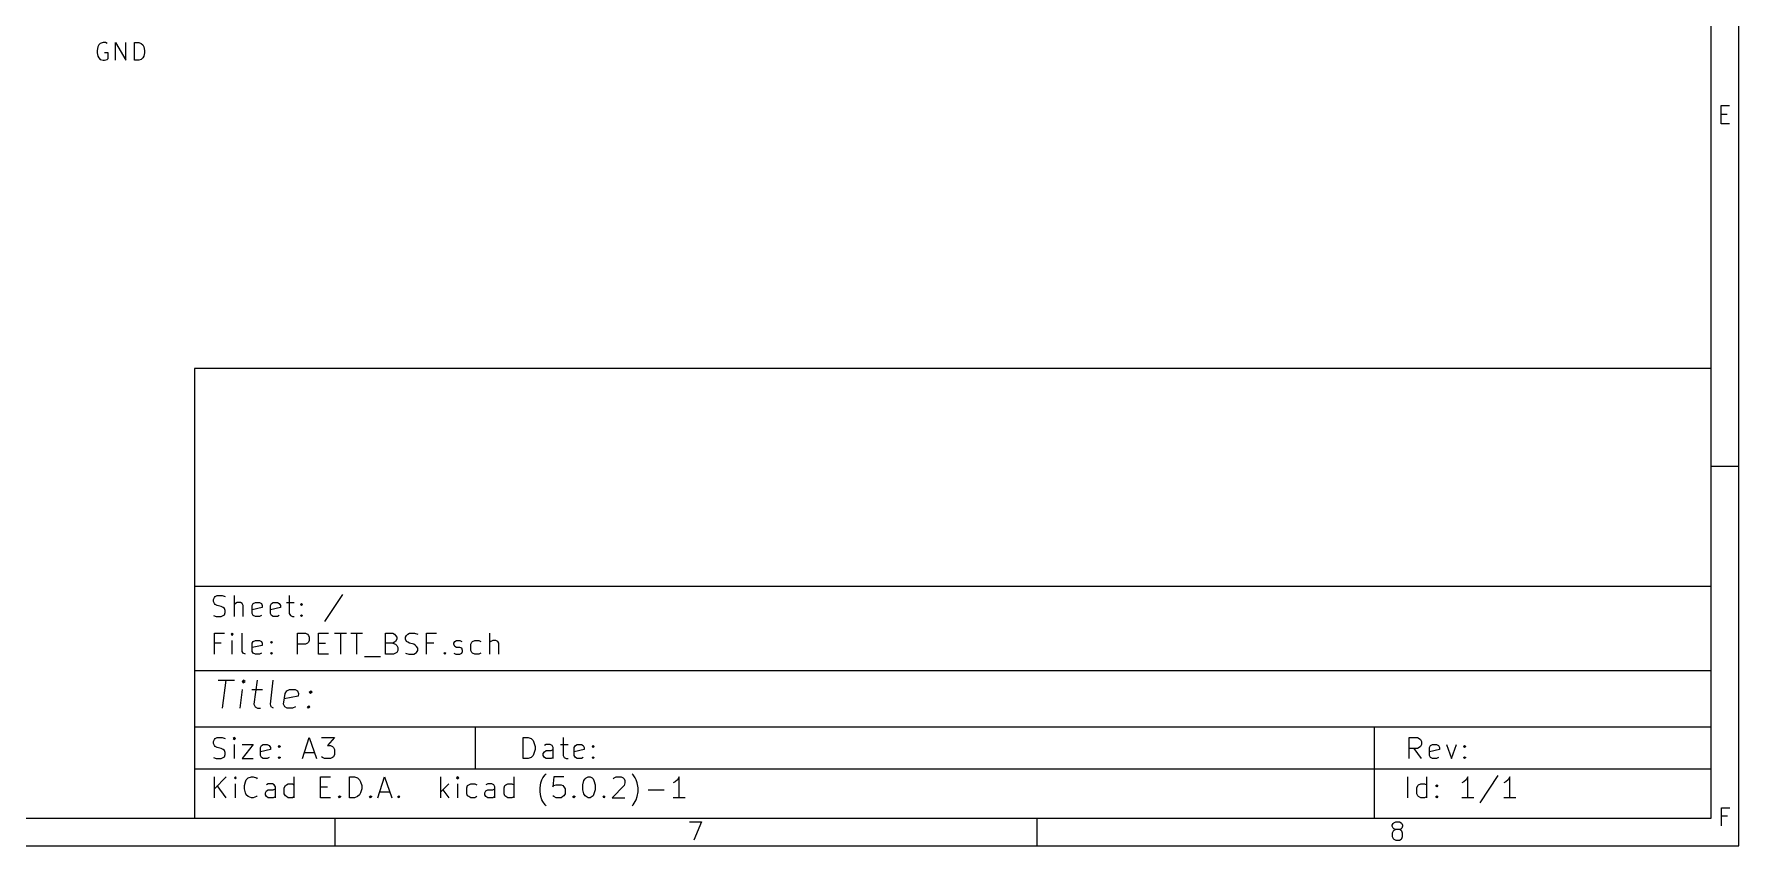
# Model space of a CAD drawing. Extents: x 10 to 410, y -287 to -10.
# Drawn here: x 288.6 to 410, y -287 to -229.2 of the extents above; entities that cross this region are included whole.
import ezdxf

# ---------------------------------------------------------------- set-up
doc = ezdxf.new("R2010")
doc.units = 0
doc.header["$MEASUREMENT"] = 0
doc.layers.add('CYAN2', color=4, linetype='CONTINUOUS')
doc.layers.add('RED2', color=1, linetype='CONTINUOUS')

msp = doc.modelspace()

# ---------------------------------------------------------------- linework, layer by layer
at = {"layer": 'CYAN2', "linetype": 'CONTINUOUS'}
for p, q in [((293.116, -230.099), (293.065, -230.353)), ((293.065, -230.353), (293.065, -230.53)), ((293.065, -230.53), (293.116, -230.759)), ((293.192, -229.972), (293.116, -230.099)), ((293.294, -229.87), (293.192, -229.972)), ((293.497, -229.794), (293.294, -229.87)), ((293.675, -229.794), (293.497, -229.794)), ((293.853, -230.53), (293.599, -230.53)), ((293.776, -229.87), (293.675, -229.794)), ((293.853, -230.937), (293.853, -230.53)), ((294.386, -231.064), (294.386, -229.794)), ((294.386, -229.794), (295.123, -231.064)), ((295.123, -231.064), (295.123, -229.794)), ((295.732, -231.064), (295.732, -229.794)), ((295.732, -229.794), (296.037, -229.794)), ((296.037, -229.794), (296.215, -229.87)), ((296.215, -229.87), (296.316, -229.972)), ((296.316, -229.972), (296.393, -230.099)), ((296.393, -230.099), (296.443, -230.353)), ((296.443, -230.53), (296.393, -230.759)), ((296.443, -230.353), (296.443, -230.53)), ((293.116, -230.759), (293.192, -230.886)), ((293.192, -230.886), (293.294, -231.013)), ((293.294, -231.013), (293.497, -231.064)), ((293.497, -231.064), (293.599, -231.064)), ((293.599, -231.064), (293.776, -231.013)), ((293.776, -231.013), (293.853, -230.937)), ((296.037, -231.064), (295.732, -231.064)), ((296.215, -231.013), (296.037, -231.064)), ((296.316, -230.886), (296.215, -231.013)), ((296.393, -230.759), (296.316, -230.886))]:
    msp.add_line(p, q, dxfattribs=at)
at = {"layer": 'RED2', "linetype": 'CONTINUOUS'}
for p, q in [((409.981, -286.995), (409.981, -10.0076)), ((408, -285.013), (408, -11.9888)), ((408.711, -235.585), (408.711, -234.29)), ((408.711, -234.29), (409.321, -234.29)), ((408.711, -234.899), (409.143, -234.899)), ((409.321, -235.585), (408.711, -235.585)), ((299.999, -253.009), (299.999, -285.013)), ((408, -253.009), (299.999, -253.009)), ((408, -285.013), (408, -253.009)), ((409.981, -259.994), (408, -259.994)), ((299.999, -268.503), (408, -268.503)), ((301.346, -269.443), (301.422, -269.316)), ((301.346, -269.596), (301.346, -269.443)), ((301.422, -269.316), (301.473, -269.24)), ((301.473, -269.24), (301.625, -269.164)), ((301.625, -269.164), (301.981, -269.164)), ((301.981, -269.164), (302.184, -269.24)), ((302.844, -270.662), (302.844, -269.164)), ((306.756, -269.164), (306.756, -270.459)), ((310.54, -269.088), (309.27, -271.018)), ((301.422, -269.748), (301.346, -269.596)), ((301.346, -270.586), (301.549, -270.662)), ((301.473, -269.799), (301.422, -269.748)), ((301.625, -269.875), (301.473, -269.799)), ((301.549, -270.662), (301.904, -270.662)), ((301.904, -269.951), (301.625, -269.875)), ((302.057, -270.027), (301.904, -269.951)), ((301.904, -270.662), (302.057, -270.586)), ((302.133, -270.104), (302.057, -270.027)), ((302.057, -270.586), (302.133, -270.535)), ((302.184, -270.231), (302.133, -270.104)), ((302.133, -270.535), (302.184, -270.383)), ((302.184, -270.383), (302.184, -270.231)), ((302.92, -269.748), (302.844, -269.799)), ((303.047, -269.672), (302.92, -269.748)), ((303.276, -269.672), (303.047, -269.672)), ((303.403, -269.748), (303.276, -269.672)), ((303.479, -269.875), (303.403, -269.748)), ((303.479, -270.662), (303.479, -269.875)), ((304.114, -269.875), (304.19, -269.748)), ((304.114, -270.459), (304.114, -269.875)), ((304.825, -270.027), (304.114, -270.18)), ((304.19, -270.586), (304.114, -270.459)), ((304.19, -269.748), (304.343, -269.672)), ((304.343, -270.662), (304.19, -270.586)), ((304.343, -269.672), (304.622, -269.672)), ((304.622, -270.662), (304.343, -270.662)), ((304.622, -269.672), (304.775, -269.748)), ((304.775, -270.586), (304.622, -270.662)), ((304.775, -269.748), (304.825, -269.875)), ((304.825, -269.875), (304.825, -270.027)), ((305.41, -269.875), (305.486, -269.748)), ((305.41, -270.459), (305.41, -269.875)), ((306.121, -270.027), (305.41, -270.18)), ((305.486, -270.586), (305.41, -270.459)), ((305.486, -269.748), (305.613, -269.672)), ((305.613, -270.662), (305.486, -270.586)), ((305.613, -269.672), (305.918, -269.672)), ((305.918, -270.662), (305.613, -270.662)), ((305.918, -269.672), (306.045, -269.748)), ((306.045, -270.586), (305.918, -270.662)), ((306.045, -269.748), (306.121, -269.875)), ((306.121, -269.875), (306.121, -270.027)), ((306.553, -269.672), (307.111, -269.672)), ((306.756, -270.459), (306.832, -270.586)), ((306.832, -270.586), (306.984, -270.662)), ((306.984, -270.662), (307.111, -270.662)), ((307.543, -269.799), (307.619, -269.748)), ((307.619, -269.875), (307.543, -269.799)), ((307.543, -270.586), (307.619, -270.535)), ((307.619, -270.662), (307.543, -270.586)), ((307.619, -269.748), (307.696, -269.799)), ((307.619, -269.748), (307.619, -269.875)), ((307.696, -269.799), (307.619, -269.875)), ((307.619, -270.535), (307.696, -270.586)), ((307.619, -270.535), (307.619, -270.662)), ((307.696, -270.586), (307.619, -270.662)), ((301.422, -273.355), (301.422, -271.856)), ((301.422, -271.856), (302.133, -271.856)), ((302.692, -271.856), (302.616, -271.932)), ((302.616, -271.932), (302.692, -272.009)), ((302.768, -271.932), (302.692, -271.856)), ((302.692, -271.856), (302.692, -272.009)), ((302.692, -272.009), (302.768, -271.932)), ((303.403, -273.152), (303.403, -271.856)), ((307.34, -273.355), (307.34, -271.856)), ((307.34, -271.856), (307.899, -271.856)), ((307.899, -271.856), (308.051, -271.932)), ((308.051, -271.932), (308.127, -272.009)), ((308.839, -273.355), (308.839, -271.856)), ((308.839, -271.856), (309.55, -271.856)), ((309.982, -271.856), (310.82, -271.856)), ((310.413, -273.355), (310.413, -271.856)), ((311.125, -271.856), (311.963, -271.856)), ((311.556, -273.355), (311.556, -271.856)), ((313.614, -273.355), (313.614, -271.856)), ((313.614, -271.856), (314.122, -271.856)), ((314.122, -271.856), (314.249, -271.932)), ((314.249, -271.932), (314.325, -272.009)), ((315.112, -272.009), (315.189, -271.932)), ((315.189, -271.932), (315.316, -271.856)), ((315.316, -271.856), (315.671, -271.856)), ((315.671, -271.856), (315.9, -271.932)), ((316.535, -273.355), (316.535, -271.856)), ((316.535, -271.856), (317.246, -271.856)), ((321.031, -273.355), (321.031, -271.856)), ((301.904, -272.567), (301.422, -272.567)), ((302.692, -273.355), (302.692, -272.364)), ((304.114, -272.567), (304.19, -272.44)), ((304.114, -273.152), (304.114, -272.567)), ((304.825, -272.72), (304.114, -272.872)), ((304.19, -272.44), (304.343, -272.364)), ((304.343, -272.364), (304.622, -272.364)), ((304.622, -272.364), (304.775, -272.44)), ((304.775, -272.44), (304.825, -272.567)), ((304.825, -272.567), (304.825, -272.72)), ((305.41, -272.491), (305.486, -272.44)), ((305.486, -272.567), (305.41, -272.491)), ((305.486, -272.44), (305.562, -272.491)), ((305.486, -272.44), (305.486, -272.567)), ((305.562, -272.491), (305.486, -272.567)), ((307.899, -272.644), (307.34, -272.644)), ((308.051, -272.567), (307.899, -272.644)), ((308.127, -272.491), (308.051, -272.567)), ((308.127, -272.009), (308.178, -272.136)), ((308.178, -272.364), (308.127, -272.491)), ((308.178, -272.136), (308.178, -272.364)), ((308.839, -272.567), (309.321, -272.567)), ((314.122, -272.567), (313.614, -272.567)), ((314.249, -272.491), (314.122, -272.567)), ((314.122, -272.567), (314.325, -272.644)), ((314.325, -272.44), (314.249, -272.491)), ((314.325, -272.009), (314.401, -272.136)), ((314.401, -272.288), (314.325, -272.44)), ((314.325, -272.644), (314.401, -272.72)), ((314.401, -272.136), (314.401, -272.288)), ((314.401, -272.72), (314.477, -272.872)), ((314.477, -273.075), (314.401, -273.228)), ((314.477, -272.872), (314.477, -273.075)), ((315.036, -272.136), (315.112, -272.009)), ((315.036, -272.288), (315.036, -272.136)), ((315.112, -272.44), (315.036, -272.288)), ((315.189, -272.491), (315.112, -272.44)), ((315.316, -272.567), (315.189, -272.491)), ((315.62, -272.644), (315.316, -272.567)), ((315.747, -272.72), (315.62, -272.644)), ((315.824, -272.796), (315.747, -272.72)), ((315.9, -272.923), (315.824, -272.796)), ((315.824, -273.228), (315.9, -273.075)), ((315.9, -273.075), (315.9, -272.923)), ((317.043, -272.567), (316.535, -272.567)), ((318.465, -272.567), (318.541, -272.44)), ((318.465, -272.644), (318.465, -272.567)), ((318.541, -272.796), (318.465, -272.644)), ((318.541, -272.44), (318.668, -272.364)), ((318.668, -272.872), (318.541, -272.796)), ((318.668, -272.364), (318.897, -272.364)), ((318.897, -272.872), (318.668, -272.872)), ((318.897, -272.364), (319.049, -272.44)), ((319.049, -272.923), (318.897, -272.872)), ((319.1, -273.075), (319.049, -272.923)), ((319.1, -273.152), (319.1, -273.075)), ((319.684, -272.644), (319.761, -272.491)), ((319.684, -273.075), (319.684, -272.644)), ((319.761, -273.228), (319.684, -273.075)), ((319.761, -272.491), (319.811, -272.44)), ((319.811, -272.44), (319.964, -272.364)), ((319.964, -272.364), (320.243, -272.364)), ((320.243, -272.364), (320.396, -272.44)), ((321.107, -272.44), (321.031, -272.491)), ((321.259, -272.364), (321.107, -272.44)), ((321.462, -272.364), (321.259, -272.364)), ((321.615, -272.44), (321.462, -272.364)), ((321.666, -272.567), (321.615, -272.44)), ((321.666, -273.355), (321.666, -272.567)), ((303.479, -273.279), (303.403, -273.152)), ((303.632, -273.355), (303.479, -273.279)), ((304.19, -273.279), (304.114, -273.152)), ((304.343, -273.355), (304.19, -273.279)), ((304.622, -273.355), (304.343, -273.355)), ((304.775, -273.279), (304.622, -273.355)), ((305.41, -273.279), (305.486, -273.228)), ((305.486, -273.355), (305.41, -273.279)), ((305.486, -273.228), (305.562, -273.279)), ((305.486, -273.228), (305.486, -273.355)), ((305.562, -273.279), (305.486, -273.355)), ((309.55, -273.355), (308.839, -273.355)), ((312.115, -273.507), (313.258, -273.507)), ((314.173, -273.355), (313.614, -273.355)), ((314.325, -273.279), (314.173, -273.355)), ((314.401, -273.228), (314.325, -273.279)), ((315.036, -273.279), (315.265, -273.355)), ((315.265, -273.355), (315.62, -273.355)), ((315.62, -273.355), (315.747, -273.279)), ((315.747, -273.279), (315.824, -273.228)), ((317.754, -273.279), (317.83, -273.228)), ((317.83, -273.355), (317.754, -273.279)), ((317.83, -273.228), (317.906, -273.279)), ((317.83, -273.228), (317.83, -273.355)), ((317.906, -273.279), (317.83, -273.355)), ((318.465, -273.279), (318.618, -273.355)), ((318.618, -273.355), (318.897, -273.355)), ((318.897, -273.355), (319.049, -273.279)), ((319.049, -273.279), (319.1, -273.152)), ((319.811, -273.279), (319.761, -273.228)), ((319.964, -273.355), (319.811, -273.279)), ((320.243, -273.355), (319.964, -273.355)), ((320.396, -273.279), (320.243, -273.355)), ((299.999, -274.498), (408, -274.498)), ((301.701, -275.184), (302.844, -275.184)), ((302.006, -277.19), (302.26, -275.184)), ((303.505, -275.184), (303.403, -275.285)), ((303.403, -275.285), (303.479, -275.387)), ((303.505, -275.184), (303.479, -275.387)), ((303.479, -275.387), (303.606, -275.285)), ((303.606, -275.285), (303.505, -275.184)), ((304.47, -275.184), (304.241, -276.911)), ((305.41, -276.911), (305.613, -275.184)), ((303.251, -277.19), (303.428, -275.869)), ((304.089, -275.869), (304.851, -275.869)), ((306.349, -276.911), (306.451, -276.149)), ((307.391, -276.327), (306.4, -276.53)), ((306.451, -276.149), (306.578, -275.946)), ((306.578, -275.946), (306.781, -275.869)), ((306.781, -275.869), (307.162, -275.869)), ((307.162, -275.869), (307.34, -275.946)), ((307.34, -275.946), (307.416, -276.149)), ((307.416, -276.149), (307.391, -276.327)), ((308.178, -276.047), (308.28, -275.946)), ((308.254, -276.149), (308.178, -276.047)), ((308.28, -275.946), (308.254, -276.149)), ((308.381, -276.047), (308.254, -276.149)), ((308.28, -275.946), (308.381, -276.047)), ((304.241, -276.911), (304.317, -277.089)), ((304.317, -277.089), (304.495, -277.19)), ((304.495, -277.19), (304.698, -277.19)), ((305.46, -277.089), (305.41, -276.911)), ((305.638, -277.19), (305.46, -277.089)), ((306.426, -277.089), (306.349, -276.911)), ((306.603, -277.19), (306.426, -277.089)), ((306.984, -277.19), (306.603, -277.19)), ((307.188, -277.089), (306.984, -277.19)), ((308.051, -277.089), (308.153, -277.012)), ((308.127, -277.19), (308.051, -277.089)), ((308.153, -277.012), (308.127, -277.19)), ((308.229, -277.089), (308.127, -277.19)), ((308.153, -277.012), (308.229, -277.089)), ((299.999, -278.511), (408, -278.511)), ((319.989, -278.511), (319.989, -281.508)), ((383.997, -278.511), (383.997, -285.013)), ((301.346, -279.552), (301.422, -279.425)), ((301.346, -279.705), (301.346, -279.552)), ((301.422, -279.857), (301.346, -279.705)), ((301.422, -279.425), (301.473, -279.349)), ((301.473, -279.908), (301.422, -279.857)), ((301.473, -279.349), (301.625, -279.273)), ((301.625, -279.984), (301.473, -279.908)), ((301.625, -279.273), (301.981, -279.273)), ((301.904, -280.06), (301.625, -279.984)), ((302.057, -280.137), (301.904, -280.06)), ((301.981, -279.273), (302.184, -279.349)), ((302.133, -280.213), (302.057, -280.137)), ((302.184, -280.34), (302.133, -280.213)), ((302.184, -280.492), (302.184, -280.34)), ((302.844, -279.273), (302.768, -279.349)), ((302.768, -279.349), (302.844, -279.425)), ((302.92, -279.349), (302.844, -279.273)), ((302.844, -279.273), (302.844, -279.425)), ((302.844, -279.425), (302.92, -279.349)), ((302.844, -280.772), (302.844, -279.781)), ((303.403, -279.781), (304.19, -279.781)), ((304.19, -279.781), (303.403, -280.772)), ((304.698, -279.984), (304.775, -279.857)), ((304.698, -280.568), (304.698, -279.984)), ((305.41, -280.137), (304.698, -280.289)), ((304.775, -279.857), (304.902, -279.781)), ((304.902, -279.781), (305.181, -279.781)), ((305.181, -279.781), (305.333, -279.857)), ((305.333, -279.857), (305.41, -279.984)), ((305.41, -279.984), (305.41, -280.137)), ((305.968, -279.908), (306.045, -279.857)), ((306.045, -279.984), (305.968, -279.908)), ((306.045, -279.857), (306.121, -279.908)), ((306.045, -279.857), (306.045, -279.984)), ((306.121, -279.908), (306.045, -279.984)), ((307.696, -280.772), (308.178, -279.273)), ((307.823, -280.34), (308.559, -280.34)), ((308.178, -279.273), (308.686, -280.772)), ((309.042, -279.273), (309.982, -279.273)), ((309.982, -279.273), (309.474, -279.857)), ((309.474, -279.857), (309.677, -279.857)), ((309.677, -279.857), (309.829, -279.908)), ((309.829, -279.908), (309.905, -279.984)), ((309.905, -279.984), (309.982, -280.137)), ((309.982, -280.137), (309.982, -280.492)), ((323.418, -280.772), (323.418, -279.273)), ((323.418, -279.273), (323.774, -279.273)), ((323.774, -279.273), (323.977, -279.349)), ((323.977, -279.349), (324.129, -279.502)), ((324.129, -279.502), (324.18, -279.629)), ((324.18, -280.416), (324.129, -280.568)), ((324.18, -279.629), (324.256, -279.908)), ((324.256, -280.137), (324.18, -280.416)), ((324.256, -279.908), (324.256, -280.137)), ((324.841, -280.416), (324.917, -280.289)), ((324.841, -280.568), (324.841, -280.416)), ((325.044, -279.781), (324.917, -279.857)), ((324.917, -280.289), (325.044, -280.213)), ((325.323, -279.781), (325.044, -279.781)), ((325.044, -280.213), (325.399, -280.213)), ((325.476, -279.857), (325.323, -279.781)), ((325.399, -280.213), (325.552, -280.137)), ((325.552, -279.984), (325.476, -279.857)), ((325.552, -280.772), (325.552, -279.984)), ((326.06, -279.781), (326.619, -279.781)), ((326.263, -279.273), (326.263, -280.568)), ((327.05, -279.984), (327.127, -279.857)), ((327.05, -280.568), (327.05, -279.984)), ((327.762, -280.137), (327.05, -280.289)), ((327.127, -279.857), (327.254, -279.781)), ((327.254, -279.781), (327.558, -279.781)), ((327.558, -279.781), (327.685, -279.857)), ((327.685, -279.857), (327.762, -279.984)), ((327.762, -279.984), (327.762, -280.137)), ((328.32, -279.908), (328.397, -279.857)), ((328.397, -279.984), (328.32, -279.908)), ((328.397, -279.857), (328.473, -279.908)), ((328.397, -279.857), (328.397, -279.984)), ((328.473, -279.908), (328.397, -279.984)), ((386.512, -280.772), (386.512, -279.273)), ((386.512, -279.273), (387.096, -279.273)), ((387.096, -280.06), (386.512, -280.06)), ((387.375, -280.772), (386.867, -280.06)), ((387.096, -279.273), (387.223, -279.349)), ((387.223, -279.984), (387.096, -280.06)), ((387.223, -279.349), (387.299, -279.425)), ((387.299, -279.908), (387.223, -279.984)), ((387.299, -279.425), (387.375, -279.552)), ((387.375, -279.781), (387.299, -279.908)), ((387.375, -279.552), (387.375, -279.781)), ((387.96, -279.984), (388.01, -279.857)), ((387.96, -280.568), (387.96, -279.984)), ((388.671, -280.137), (387.96, -280.289)), ((388.01, -279.857), (388.163, -279.781)), ((388.163, -279.781), (388.442, -279.781)), ((388.442, -279.781), (388.595, -279.857)), ((388.595, -279.857), (388.671, -279.984)), ((388.671, -279.984), (388.671, -280.137)), ((389.153, -279.781), (389.509, -280.772)), ((389.509, -280.772), (389.865, -279.781)), ((390.373, -279.908), (390.449, -279.857)), ((390.449, -279.984), (390.373, -279.908)), ((390.449, -279.857), (390.525, -279.908)), ((390.449, -279.857), (390.449, -279.984)), ((390.525, -279.908), (390.449, -279.984)), ((299.999, -281.508), (408, -281.508)), ((301.346, -280.695), (301.549, -280.772)), ((301.549, -280.772), (301.904, -280.772)), ((301.904, -280.772), (302.057, -280.695)), ((302.057, -280.695), (302.133, -280.645)), ((302.133, -280.645), (302.184, -280.492)), ((303.403, -280.772), (304.19, -280.772)), ((304.775, -280.695), (304.698, -280.568)), ((304.902, -280.772), (304.775, -280.695)), ((305.181, -280.772), (304.902, -280.772)), ((305.333, -280.695), (305.181, -280.772)), ((305.968, -280.695), (306.045, -280.645)), ((306.045, -280.772), (305.968, -280.695)), ((306.045, -280.645), (306.121, -280.695)), ((306.045, -280.645), (306.045, -280.772)), ((306.121, -280.695), (306.045, -280.772)), ((309.118, -280.695), (309.042, -280.645)), ((309.27, -280.772), (309.118, -280.695)), ((309.677, -280.772), (309.27, -280.772)), ((309.829, -280.695), (309.677, -280.772)), ((309.905, -280.645), (309.829, -280.695)), ((309.982, -280.492), (309.905, -280.645)), ((323.774, -280.772), (323.418, -280.772)), ((323.977, -280.695), (323.774, -280.772)), ((324.129, -280.568), (323.977, -280.695)), ((324.917, -280.695), (324.841, -280.568)), ((325.044, -280.772), (324.917, -280.695)), ((325.399, -280.772), (325.044, -280.772)), ((325.552, -280.695), (325.399, -280.772)), ((326.263, -280.568), (326.339, -280.695)), ((326.339, -280.695), (326.466, -280.772)), ((326.466, -280.772), (326.619, -280.772)), ((327.127, -280.695), (327.05, -280.568)), ((327.254, -280.772), (327.127, -280.695)), ((327.558, -280.772), (327.254, -280.772)), ((327.685, -280.695), (327.558, -280.772)), ((328.32, -280.695), (328.397, -280.645)), ((328.397, -280.772), (328.32, -280.695)), ((328.397, -280.645), (328.473, -280.695)), ((328.397, -280.645), (328.397, -280.772)), ((328.473, -280.695), (328.397, -280.772)), ((388.01, -280.695), (387.96, -280.568)), ((388.163, -280.772), (388.01, -280.695)), ((388.442, -280.772), (388.163, -280.772)), ((388.595, -280.695), (388.442, -280.772)), ((390.373, -280.695), (390.449, -280.645)), ((390.449, -280.772), (390.373, -280.695)), ((390.449, -280.645), (390.525, -280.695)), ((390.449, -280.645), (390.449, -280.772)), ((390.525, -280.695), (390.449, -280.772)), ((301.422, -283.566), (301.422, -282.067)), ((302.26, -282.067), (301.422, -282.931)), ((302.26, -283.566), (301.625, -282.702)), ((302.92, -282.067), (302.844, -282.143)), ((302.844, -282.143), (302.92, -282.219)), ((302.971, -282.143), (302.92, -282.067)), ((302.92, -282.067), (302.92, -282.219)), ((302.92, -282.219), (302.971, -282.143)), ((302.92, -283.566), (302.92, -282.575)), ((303.555, -282.702), (303.632, -282.423)), ((303.555, -282.931), (303.555, -282.702)), ((303.632, -282.423), (303.682, -282.296)), ((303.682, -282.296), (303.835, -282.143)), ((303.835, -282.143), (304.063, -282.067)), ((304.063, -282.067), (304.19, -282.067)), ((304.19, -282.067), (304.419, -282.143)), ((304.419, -282.143), (304.47, -282.219)), ((305.257, -282.575), (305.13, -282.651)), ((305.562, -282.575), (305.257, -282.575)), ((305.689, -282.651), (305.562, -282.575)), ((305.765, -282.778), (305.689, -282.651)), ((305.765, -283.566), (305.765, -282.778)), ((306.4, -282.854), (306.476, -282.702)), ((306.4, -283.286), (306.4, -282.854)), ((306.476, -282.702), (306.553, -282.651)), ((306.553, -282.651), (306.68, -282.575)), ((306.68, -282.575), (306.984, -282.575)), ((306.984, -282.575), (307.111, -282.651)), ((307.111, -283.566), (307.111, -282.067)), ((308.966, -283.566), (308.966, -282.067)), ((308.966, -282.067), (309.677, -282.067)), ((308.966, -282.778), (309.474, -282.778)), ((311.048, -283.566), (311.048, -282.067)), ((311.048, -282.067), (311.404, -282.067)), ((311.404, -282.067), (311.607, -282.143)), ((311.607, -282.143), (311.76, -282.296)), ((311.76, -282.296), (311.836, -282.423)), ((311.836, -282.423), (311.912, -282.702)), ((311.912, -282.702), (311.912, -282.931)), ((313.055, -283.566), (313.538, -282.067)), ((313.538, -282.067), (314.046, -283.566)), ((317.551, -283.566), (317.551, -282.067)), ((318.11, -282.575), (317.551, -283.134)), ((318.745, -282.067), (318.668, -282.143)), ((318.668, -282.143), (318.745, -282.219)), ((318.821, -282.143), (318.745, -282.067)), ((318.745, -282.067), (318.745, -282.219)), ((318.745, -282.219), (318.821, -282.143)), ((318.745, -283.566), (318.745, -282.575)), ((319.405, -282.854), (319.456, -282.702)), ((319.405, -283.286), (319.405, -282.854)), ((319.456, -282.702), (319.532, -282.651)), ((319.532, -282.651), (319.684, -282.575)), ((319.684, -282.575), (319.964, -282.575)), ((319.964, -282.575), (320.116, -282.651)), ((320.904, -282.575), (320.751, -282.651)), ((321.183, -282.575), (320.904, -282.575)), ((321.31, -282.651), (321.183, -282.575)), ((321.386, -282.778), (321.31, -282.651)), ((321.386, -283.566), (321.386, -282.778)), ((322.047, -282.854), (322.097, -282.702)), ((322.047, -283.286), (322.047, -282.854)), ((322.097, -282.702), (322.174, -282.651)), ((322.174, -282.651), (322.326, -282.575)), ((322.326, -282.575), (322.605, -282.575)), ((322.605, -282.575), (322.758, -282.651)), ((322.758, -283.566), (322.758, -282.067)), ((324.612, -282.854), (324.663, -282.499)), ((324.612, -283.134), (324.612, -282.854)), ((324.663, -282.499), (324.739, -282.296)), ((324.739, -282.296), (324.815, -282.143)), ((324.815, -282.143), (324.968, -281.94)), ((324.968, -281.94), (325.044, -281.864)), ((325.603, -282.067), (325.526, -282.778)), ((325.526, -282.778), (325.603, -282.702)), ((326.314, -282.067), (325.603, -282.067)), ((325.603, -282.702), (325.755, -282.651)), ((325.755, -282.651), (326.111, -282.651)), ((326.111, -282.651), (326.238, -282.702)), ((326.238, -282.702), (326.314, -282.778)), ((326.314, -282.778), (326.39, -282.931)), ((327.66, -282.651), (327.736, -282.346)), ((327.66, -283.007), (327.66, -282.651)), ((327.736, -282.346), (327.812, -282.219)), ((327.812, -282.219), (327.889, -282.143)), ((327.889, -282.143), (328.041, -282.067)), ((328.041, -282.067), (328.168, -282.067)), ((328.168, -282.067), (328.32, -282.143)), ((328.32, -282.143), (328.397, -282.219)), ((328.397, -282.219), (328.447, -282.346)), ((328.447, -282.346), (328.524, -282.651)), ((328.524, -282.651), (328.524, -283.007)), ((330.606, -282.702), (329.743, -283.566)), ((329.819, -282.219), (329.895, -282.143)), ((329.895, -282.143), (330.022, -282.067)), ((330.022, -282.067), (330.378, -282.067)), ((330.378, -282.067), (330.53, -282.143)), ((330.53, -282.143), (330.606, -282.219)), ((330.606, -282.219), (330.657, -282.346)), ((330.657, -282.499), (330.606, -282.702)), ((330.657, -282.346), (330.657, -282.499)), ((331.241, -281.94), (331.165, -281.864)), ((331.394, -282.143), (331.241, -281.94)), ((331.445, -282.296), (331.394, -282.143)), ((331.521, -282.499), (331.445, -282.296)), ((331.597, -282.854), (331.521, -282.499)), ((331.597, -283.134), (331.597, -282.854)), ((334.239, -282.423), (334.086, -282.499)), ((334.391, -282.296), (334.239, -282.423)), ((334.518, -282.067), (334.391, -282.296)), ((334.518, -283.566), (334.518, -282.067)), ((386.41, -283.566), (386.41, -282.067)), ((387.045, -282.854), (387.121, -282.702)), ((387.045, -283.286), (387.045, -282.854)), ((387.121, -282.702), (387.172, -282.651)), ((387.172, -282.651), (387.325, -282.575)), ((387.325, -282.575), (387.604, -282.575)), ((387.604, -282.575), (387.756, -282.651)), ((387.756, -283.566), (387.756, -282.067)), ((388.391, -282.702), (388.468, -282.651)), ((388.468, -282.778), (388.391, -282.702)), ((388.468, -282.651), (388.544, -282.702)), ((388.468, -282.651), (388.468, -282.778)), ((388.544, -282.702), (388.468, -282.778)), ((390.398, -282.423), (390.246, -282.499)), ((390.55, -282.296), (390.398, -282.423)), ((390.677, -282.067), (390.55, -282.296)), ((390.677, -283.566), (390.677, -282.067)), ((392.811, -281.991), (391.541, -283.921)), ((393.395, -282.423), (393.243, -282.499)), ((393.548, -282.296), (393.395, -282.423)), ((393.675, -282.067), (393.548, -282.296)), ((393.675, -283.566), (393.675, -282.067)), ((303.632, -283.21), (303.555, -282.931)), ((303.682, -283.362), (303.632, -283.21)), ((303.835, -283.489), (303.682, -283.362)), ((304.063, -283.566), (303.835, -283.489)), ((304.19, -283.566), (304.063, -283.566)), ((304.419, -283.489), (304.19, -283.566)), ((304.47, -283.439), (304.419, -283.489)), ((305.054, -283.21), (305.13, -283.083)), ((305.054, -283.362), (305.054, -283.21)), ((305.13, -283.489), (305.054, -283.362)), ((305.13, -283.083), (305.257, -283.007)), ((305.257, -283.566), (305.13, -283.489)), ((305.257, -283.007), (305.613, -283.007)), ((305.613, -283.566), (305.257, -283.566)), ((305.613, -283.007), (305.765, -282.931)), ((305.765, -283.489), (305.613, -283.566)), ((306.476, -283.439), (306.4, -283.286)), ((306.553, -283.489), (306.476, -283.439)), ((306.68, -283.566), (306.553, -283.489)), ((306.984, -283.566), (306.68, -283.566)), ((307.111, -283.489), (306.984, -283.566)), ((309.677, -283.566), (308.966, -283.566)), ((310.261, -283.489), (310.337, -283.439)), ((310.337, -283.566), (310.261, -283.489)), ((310.337, -283.439), (310.413, -283.489)), ((310.337, -283.439), (310.337, -283.566)), ((310.413, -283.489), (310.337, -283.566)), ((311.404, -283.566), (311.048, -283.566)), ((311.607, -283.489), (311.404, -283.566)), ((311.76, -283.362), (311.607, -283.489)), ((311.836, -283.21), (311.76, -283.362)), ((311.912, -282.931), (311.836, -283.21)), ((312.471, -283.489), (312.547, -283.439)), ((312.547, -283.566), (312.471, -283.489)), ((312.547, -283.439), (312.623, -283.489)), ((312.547, -283.439), (312.547, -283.566)), ((312.623, -283.489), (312.547, -283.566)), ((313.182, -283.134), (313.893, -283.134)), ((314.477, -283.489), (314.554, -283.439)), ((314.554, -283.566), (314.477, -283.489)), ((314.554, -283.439), (314.604, -283.489)), ((314.554, -283.439), (314.554, -283.566)), ((314.604, -283.489), (314.554, -283.566)), ((317.678, -283.007), (318.11, -283.566)), ((319.456, -283.439), (319.405, -283.286)), ((319.532, -283.489), (319.456, -283.439)), ((319.684, -283.566), (319.532, -283.489)), ((319.964, -283.566), (319.684, -283.566)), ((320.116, -283.489), (319.964, -283.566)), ((320.675, -283.21), (320.751, -283.083)), ((320.675, -283.362), (320.675, -283.21)), ((320.751, -283.489), (320.675, -283.362)), ((320.751, -283.083), (320.904, -283.007)), ((320.904, -283.566), (320.751, -283.489)), ((320.904, -283.007), (321.259, -283.007)), ((321.259, -283.566), (320.904, -283.566)), ((321.259, -283.007), (321.386, -282.931)), ((321.386, -283.489), (321.259, -283.566)), ((322.097, -283.439), (322.047, -283.286)), ((322.174, -283.489), (322.097, -283.439)), ((322.326, -283.566), (322.174, -283.489)), ((322.605, -283.566), (322.326, -283.566)), ((322.758, -283.489), (322.605, -283.566)), ((324.663, -283.489), (324.612, -283.134)), ((324.739, -283.718), (324.663, -283.489)), ((324.815, -283.845), (324.739, -283.718)), ((324.968, -284.074), (324.815, -283.845)), ((325.603, -283.489), (325.526, -283.439)), ((325.755, -283.566), (325.603, -283.489)), ((326.111, -283.566), (325.755, -283.566)), ((326.238, -283.489), (326.111, -283.566)), ((326.314, -283.439), (326.238, -283.489)), ((326.39, -283.286), (326.314, -283.439)), ((326.39, -282.931), (326.39, -283.286)), ((326.949, -283.489), (327.025, -283.439)), ((327.025, -283.566), (326.949, -283.489)), ((327.025, -283.439), (327.101, -283.489)), ((327.025, -283.439), (327.025, -283.566)), ((327.101, -283.489), (327.025, -283.566)), ((327.736, -283.286), (327.66, -283.007)), ((327.812, -283.439), (327.736, -283.286)), ((327.889, -283.489), (327.812, -283.439)), ((328.041, -283.566), (327.889, -283.489)), ((328.168, -283.566), (328.041, -283.566)), ((328.32, -283.489), (328.168, -283.566)), ((328.397, -283.439), (328.32, -283.489)), ((328.447, -283.286), (328.397, -283.439)), ((328.524, -283.007), (328.447, -283.286)), ((329.108, -283.489), (329.159, -283.439)), ((329.159, -283.566), (329.108, -283.489)), ((329.159, -283.439), (329.235, -283.489)), ((329.159, -283.439), (329.159, -283.566)), ((329.235, -283.489), (329.159, -283.566)), ((329.743, -283.566), (330.657, -283.566)), ((331.241, -284.074), (331.394, -283.845)), ((331.394, -283.845), (331.445, -283.718)), ((331.445, -283.718), (331.521, -283.489)), ((331.521, -283.489), (331.597, -283.134)), ((332.308, -283.007), (333.451, -283.007)), ((334.95, -283.566), (334.086, -283.566)), ((387.121, -283.439), (387.045, -283.286)), ((387.172, -283.489), (387.121, -283.439)), ((387.325, -283.566), (387.172, -283.489)), ((387.604, -283.566), (387.325, -283.566)), ((387.756, -283.489), (387.604, -283.566)), ((388.391, -283.489), (388.468, -283.439)), ((388.468, -283.566), (388.391, -283.489)), ((388.468, -283.439), (388.544, -283.489)), ((388.468, -283.439), (388.468, -283.566)), ((388.544, -283.489), (388.468, -283.566)), ((391.109, -283.566), (390.246, -283.566)), ((394.106, -283.566), (393.243, -283.566)), ((11.9888, -285.013), (408, -285.013)), ((299.999, -285.013), (408, -285.013)), ((310.007, -285.013), (310.007, -286.995)), ((325.044, -284.15), (324.968, -284.074)), ((331.165, -284.15), (331.241, -284.074)), ((359.994, -285.013), (359.994, -286.995)), ((408.737, -285.572), (408.737, -284.277)), ((408.737, -284.277), (409.346, -284.277)), ((409.169, -284.886), (408.737, -284.886)), ((335.255, -285.293), (336.118, -285.293)), ((336.118, -285.293), (335.559, -286.588)), ((385.293, -285.521), (385.369, -285.394)), ((385.293, -285.598), (385.293, -285.521)), ((385.369, -285.725), (385.293, -285.598)), ((385.369, -285.953), (385.293, -286.08)), ((385.293, -286.08), (385.293, -286.334)), ((385.293, -286.334), (385.369, -286.461)), ((385.369, -285.394), (385.42, -285.344)), ((385.42, -285.775), (385.369, -285.725)), ((385.42, -285.902), (385.369, -285.953)), ((385.369, -286.461), (385.42, -286.512)), ((385.42, -285.344), (385.547, -285.293)), ((385.547, -285.826), (385.42, -285.775)), ((385.547, -285.826), (385.42, -285.902)), ((385.547, -285.293), (385.801, -285.293)), ((385.801, -285.826), (385.547, -285.826)), ((385.801, -285.293), (385.928, -285.344)), ((385.928, -285.775), (385.801, -285.826)), ((385.928, -285.902), (385.801, -285.826)), ((385.928, -285.344), (385.978, -285.394)), ((385.978, -285.725), (385.928, -285.775)), ((385.978, -285.953), (385.928, -285.902)), ((385.928, -286.512), (385.978, -286.461)), ((385.978, -285.394), (386.029, -285.521)), ((386.029, -285.598), (385.978, -285.725)), ((386.029, -286.08), (385.978, -285.953)), ((385.978, -286.461), (386.029, -286.334)), ((386.029, -285.521), (386.029, -285.598)), ((386.029, -286.334), (386.029, -286.08)), ((10.0076, -286.995), (409.981, -286.995)), ((385.42, -286.512), (385.547, -286.588)), ((385.547, -286.588), (385.801, -286.588)), ((385.801, -286.588), (385.928, -286.512))]:
    msp.add_line(p, q, dxfattribs=at)

doc.saveas('drawing.dxf')
